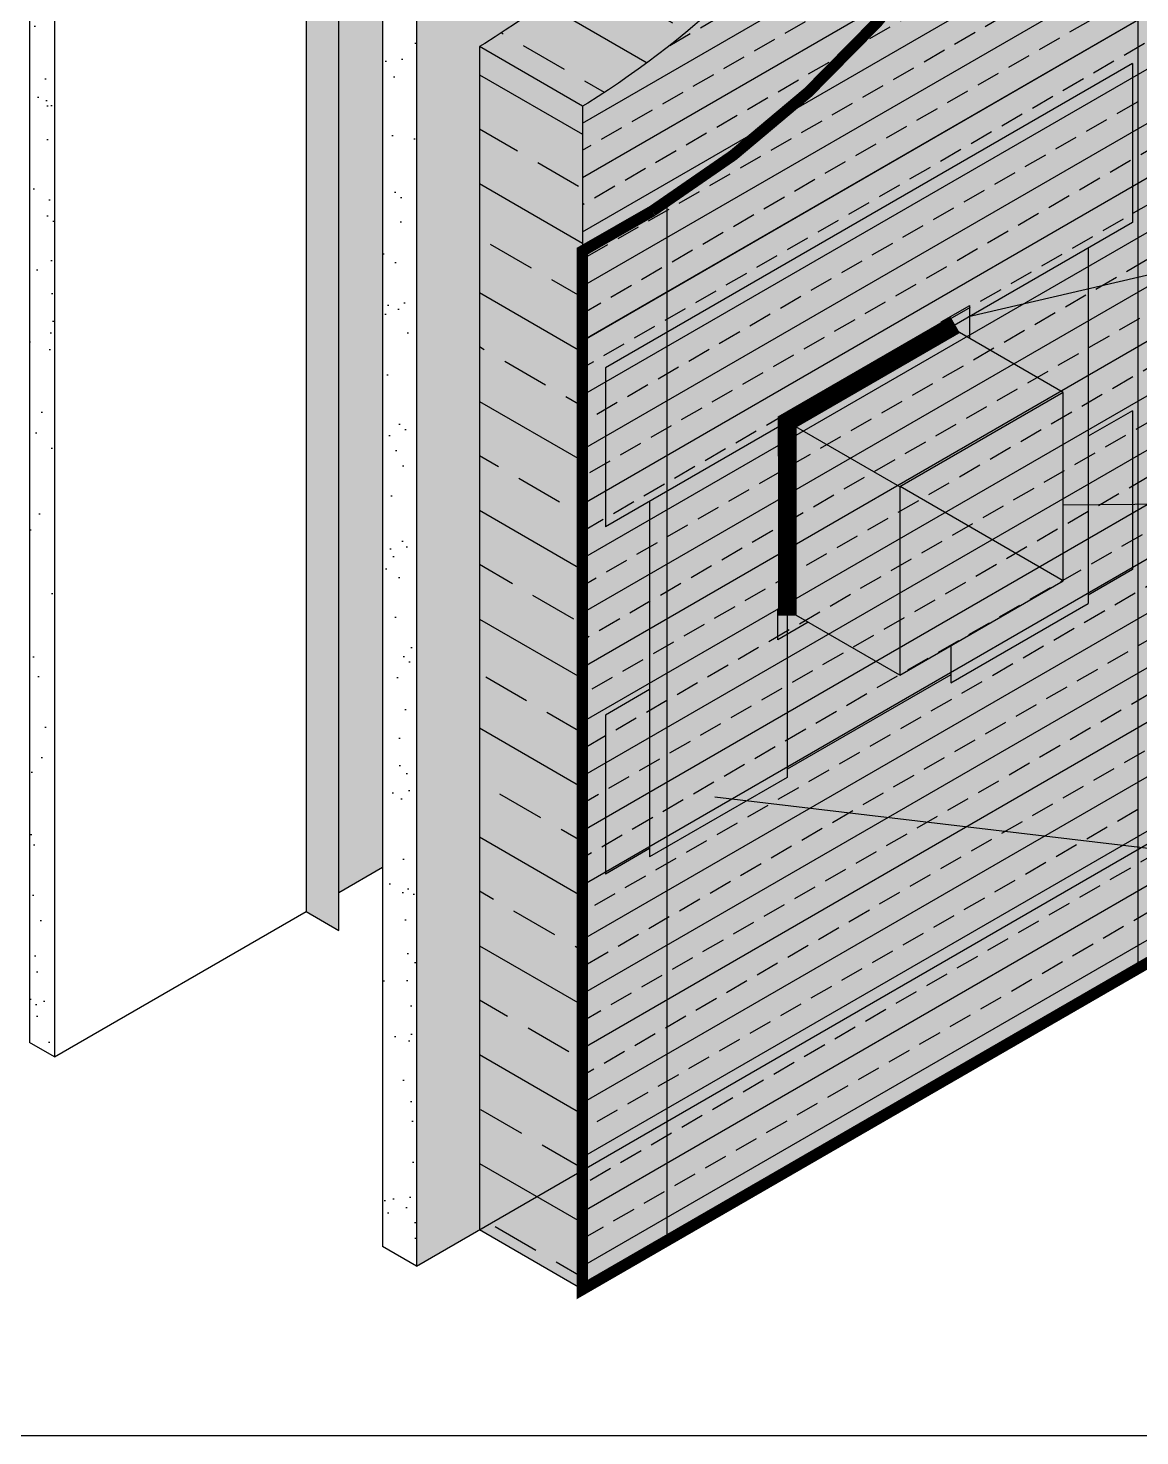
# Model space of a CAD drawing. Extents: x -133.4 to -82.4, y 313.3 to 379.3.
# Drawn here: x -122.65 to -113.8, y 349.1 to 360.3 of the extents above; entities that cross this region are included whole.
import ezdxf

# ---------------------------------------------------------------- set-up
doc = ezdxf.new("R2010")
doc.units = 0
doc.header["$LTSCALE"] = 1.5
doc.header["$MEASUREMENT"] = 0
doc.linetypes.add('DASHED', pattern=[0.75, 0.5, -0.25])
for name, color, linetype in [('8x11 layout', 7, 'CONTINUOUS'), ('CLADDING', 250, 'CONTINUOUS'), ('SEALANT', 250, 'CONTINUOUS'), ('StraightFlash', 252, 'CONTINUOUS'), ('STRUCTURE', 250, 'CONTINUOUS'), ('structure_shading', 9, 'CONTINUOUS'), ('TEXT', 7, 'CONTINUOUS'), ('tyvek tape', 130, 'CONTINUOUS')]:
    doc.layers.add(name, color=color, linetype=linetype)
doc.layers.add('EXTERIOR INSULATION', color=7, linetype='CONTINUOUS', true_color=0xcdd69f)
doc.layers.add('Tyvek CommercialWrap', color=7, linetype='DASHED', true_color=0x00538e)
doc.layers.add('Metal Stud', color=250, linetype='CONTINUOUS', lineweight=18)
doc.styles.add('DETAILS', font='sanss___.ttf', dxfattribs={"height": 1})
doc.dimstyles.new('TYVEKDETAILS', dxfattribs={"dimscale": 6, "dimtxt": 1.5, "dimasz": 0.1, "dimexe": 0.75, "dimexo": 0.75, "dimgap": 0.75, "dimtad": 0, "dimtih": 1, "dimtoh": 1, "dimdec": 4, "dimzin": 0, "dimdsep": 46, "dimlunit": 4, "dimtxsty": 'DETAILS', "dimcen": 0.0625, "dimadec": 0, "dimazin": 0, "dimtfac": 1, "dimtdec": 4, "dimtofl": 0, "dimtmove": 0, "dimatfit": 3, "dimfxl": 1, "dimfrac": 2, "dimtolj": 1, "dimtzin": 0, "dimarcsym": 0})
pattern_1 = [(37.5, (79.94024, -57.05706), (-0.0157483, 0.481706), [0, -0.38, 0, -0.425, 0, -0.40625]), (7.5, (79.94024, -57.05706), (0.442444, 0.7055365), [0, -0.205, 0, -0.3425, 0, -0.13125]), (327.5, (79.63274, -57.05706), (0.7785355, 0.0014148), [0, -0.125, 0, -0.45, 0, -0.5875]), (317.5, (79.63274, -57.05706), (0.7515317, 0.219419), [0, -0.0625, 0, -0.295, 0, -0.3375])]

# ---------------------------------------------------------------- blocks, each defined once
blk = doc.blocks.new('SS-DGG 3')
at = {"layer": 'STRUCTURE', "true_color": 0xffff42}
blk.add_hatch(color=51, dxfattribs=at).paths.add_polyline_path([(0, 0), (-7.113, -4.106, 0.022567), (-8.316, -5.623, 0.06032), (-8.786, -6.466, 0.04506), (-9.116, -7.541, 0.020731), (-9.362, -9.008, -0.044799), (-9.559, -9.916, -0.020914), (-9.755, -10.462, -0.055655), (-10.084, -11.066, -0.016125), (-10.698, -11.887, -0.033704), (-11.206, -12.441), (-12.231, -13.419), (-12.722, -13.687), (-12.722, -23.682), (0, -16.337)])
at = {"layer": 'STRUCTURE', "linetype": 'Continuous'}
h = blk.add_hatch(dxfattribs=at)
h.set_pattern_fill('AR-SAND', color=256, scale=0.25, style=0)
h.set_pattern_definition(pattern_1)
h.paths.add_polyline_path([(-15.604, -5.681), (-15.802, -5.565), (-15.802, -21.903), (-15.604, -22.018)])
h = blk.add_hatch(dxfattribs=at)
h.set_pattern_fill('AR-SAND', color=256, scale=0.25, style=0)
h.set_pattern_definition(pattern_1)
h.paths.add_polyline_path([(-12.722, -13.687), (-12.992, -13.53), (-12.992, -23.526), (-12.722, -23.682)])
at = {"layer": 'structure_shading', "linetype": 'Continuous'}
h = blk.add_hatch(color=256, dxfattribs=at)
h.paths.add_polyline_path([(-10.876, -7.643), (-11.743, -8.143), (-11.743, -12.539), (-11.476, -12.285, 0.033704), (-10.969, -11.731, 0.002339), (-10.876, -11.614)])
h.paths.add_polyline_path([(-11.743, -8.143), (-12.002, -7.993), (-12.002, -12.786), (-11.743, -12.539)], flags=17)
h.paths.add_polyline_path([(-12.002, -7.993), (-11.743, -8.143), (-10.876, -7.643), (-12.726, -6.575), (-12.735, -6.583), (-12.735, -13.39), (-12.501, -13.262), (-12.002, -12.786)])
h.paths.add_polyline_path([(-12.735, -6.57), (-13.601, -7.07), (-13.341, -7.22), (-13.341, -20.712), (-12.992, -20.51), (-12.992, -13.53), (-12.735, -13.39)])
h.paths.add_polyline_path([(-13.341, -7.22), (-13.601, -7.07), (-13.601, -20.862), (-13.341, -21.012)])
at = {"layer": 'CLADDING', "linetype": 'Continuous'}
blk.add_line((-12.992, -20.51), (-13.341, -20.712), dxfattribs=at)
at = {"layer": 'STRUCTURE'}
for p, q in [((-15.802, -5.565), (-15.802, -21.903)), ((-15.604, -5.681), (-15.604, -22.018)), ((-12.992, -13.53), (-12.992, -23.526)), ((-12.722, -13.687), (-12.722, -23.682)), ((-15.604, -22.018), (-13.601, -20.862)), ((-13.601, -20.862), (-13.341, -21.012)), ((-12.722, -23.682), (-12.992, -23.526))]:
    blk.add_line(p, q, dxfattribs=at)
at = {"layer": 'STRUCTURE', "linetype": 'Continuous'}
for p, q in [((-13.601, -7.07), (-13.601, -20.862)), ((-13.341, -21.012), (-13.341, -7.22)), ((-15.604, -22.018), (-15.802, -21.903))]:
    blk.add_line(p, q, dxfattribs=at)
at = {"layer": 'STRUCTURE'}
blk.add_lwpolyline([(-12.722, -23.682), (0, -16.337)], dxfattribs=at)

msp = doc.modelspace()

# ---------------------------------------------------------------- hatches: boundary and pattern name
at = {"layer": 'EXTERIOR INSULATION', "linetype": 'Continuous'}
h = msp.add_hatch(color=256, dxfattribs=at)
h.paths.add_polyline_path([(-118.194, 359.706), (-118.238, 359.681), (-118.238, 350.269), (-106.016, 357.325), (-106.016, 373.085), (-106.468, 372.824, 0.000666), (-112.829, 369.152, 0.196717), (-114.879, 364.613, -0.211527)])
h.paths.add_polyline_path([(-119.014, 360.18), (-119.058, 360.155), (-118.238, 359.681), (-118.194, 359.706, 0.211527), (-114.879, 364.613, -0.196717), (-112.829, 369.152, -0.000666), (-106.468, 372.824), (-106.016, 373.085), (-106.837, 373.558), (-107.288, 373.298, 0.000666), (-113.649, 369.625, 0.196717), (-115.699, 365.086, -0.211527)])
h.paths.add_polyline_path([(-118.238, 359.681), (-119.058, 360.155), (-119.058, 350.742), (-118.238, 350.269)])
h = msp.add_hatch(dxfattribs=at)
h.set_pattern_fill('ANSI33', color=250, scale=3, angle=105, style=0)
h.set_pattern_definition([(150, (-972.56595, -525.1429), (-0.375, -0.64951905), []), (150, (-972.7032, -524.6306), (-0.375, -0.64951905), [0.375, -0.1875])])
h.paths.add_polyline_path([(-106.468, 372.824), (-106.016, 373.085), (-106.837, 373.558), (-107.288, 373.298, 0.000666), (-113.649, 369.625, 0.196717), (-115.699, 365.086, -0.211527), (-119.014, 360.18), (-119.058, 360.155), (-118.238, 359.681), (-118.194, 359.706, 0.211527), (-114.879, 364.613, -0.196717), (-112.829, 369.152, -0.000666)])
h.paths.add_polyline_path([(-118.238, 359.681), (-119.058, 360.155), (-119.058, 350.742), (-118.238, 350.269)])
h = msp.add_hatch(dxfattribs=at)
h.set_pattern_fill('ANSI33', color=250, scale=1.5, angle=345, style=0)
h.set_pattern_definition([(30, (-972.56595, -525.1429), (-0.1875, 0.32475953), []), (30, (-972.30982, -525.2115), (-0.1875, 0.32475953), [0.1875, -0.09375])])
h.paths.add_polyline_path([(-114.879, 364.613, -0.196717), (-112.829, 369.152, -0.000666), (-106.468, 372.824), (-106.016, 373.085), (-106.016, 357.325), (-118.238, 350.269), (-118.238, 359.681), (-118.194, 359.706, 0.211527)])
at = {"layer": 'SEALANT', "linetype": 'Continuous'}
for points in [[(-115.155, 357.834), (-115.155, 358.096), (-115.383, 357.965)], [(-116.441, 355.576), (-116.608, 355.673), (-116.683, 355.673), (-116.683, 355.436)]]:
    msp.add_hatch(color=256, dxfattribs=at).paths.add_polyline_path(points)
at = {"layer": 'STRUCTURE'}
h = msp.add_hatch(color=9, dxfattribs=at)
h.paths.add_polyline_path([(-116.608, 357.17), (-116.608, 355.673), (-115.712, 355.156), (-115.712, 356.653)])
h.paths.add_polyline_path([(-115.307, 357.921), (-116.608, 357.17), (-115.712, 356.653), (-114.411, 357.404)])
for color, points in [(252, [(-114.411, 357.404), (-115.708, 356.655), (-114.411, 355.906)]), (253, [(-115.708, 356.655), (-115.712, 356.653), (-115.712, 355.156), (-114.411, 355.906)])]:
    msp.add_hatch(color=color, dxfattribs=at).paths.add_polyline_path(points)
at = {"layer": 'Tyvek CommercialWrap', "true_color": 0xffffff}
msp.add_hatch(color=7, dxfattribs=at).paths.add_polyline_path([(-106.016, 371.93, 0.00065), (-112.222, 368.347, 0.150121), (-113.776, 365.466, -0.245004), (-117.68, 358.848), (-118.238, 358.529), (-118.238, 350.269), (-106.016, 357.325)])
at = {"layer": 'Tyvek CommercialWrap', "linetype": 'Continuous', "true_color": 0x00538e}
h = msp.add_hatch(dxfattribs=at)
h.set_pattern_fill('ANSI31', color=154, scale=30, angle=165, style=0)
h.set_pattern_definition([(210, (-972.566, -525.143), (1.875, -3.247595), [])])
h.paths.add_polyline_path([(-106.016, 371.93, 0.00065), (-112.222, 368.347, 0.194543), (-113.882, 364.511, -0.214565), (-117.68, 358.848), (-118.238, 358.529), (-118.238, 350.269), (-106.016, 357.325)])
h = msp.add_hatch(dxfattribs=at)
h.set_pattern_fill('ANSI31', color=154, scale=30, angle=225, style=0)
h.set_pattern_definition([(270, (-972.566, -525.143), (3.75, -9e-16), [])])
h.paths.add_polyline_path([(-106.016, 371.93, 0.00065), (-112.222, 368.347, 0.194543), (-113.882, 364.511, -0.214565), (-117.68, 358.848), (-118.238, 358.529), (-118.238, 350.269), (-106.016, 357.325)])
at = {"layer": 'tyvek tape', "linetype": 'Continuous'}
h = msp.add_hatch(color=256, dxfattribs=at)
h.paths.add_polyline_path([(-113.86, 360.021), (-113.86, 358.757), (-118.055, 356.335), (-118.055, 357.599)])
edge = h.paths.add_edge_path()
edge.add_line((-117.703, 356.538), (-117.703, 353.71))
edge.add_line((-116.608, 357.17), (-116.608, 354.342))
edge.add_line((-116.608, 354.342), (-117.703, 353.71))
for points in [[(-114.212, 358.553), (-115.307, 357.921), (-114.411, 357.404), (-114.411, 355.906), (-115.307, 355.389), (-115.307, 355.093), (-114.212, 355.725)], [(-113.86, 357.259), (-114.212, 357.056), (-114.212, 355.791), (-113.86, 355.995)], [(-116.608, 357.17), (-117.703, 356.538), (-117.703, 353.71), (-116.608, 354.342)], [(-115.307, 355.159), (-115.307, 355.389), (-115.712, 355.156), (-116.608, 355.673), (-116.608, 354.408)], [(-117.703, 355.041), (-118.055, 354.837), (-118.055, 353.573), (-117.703, 353.776)]]:
    msp.add_hatch(color=256, dxfattribs=at).paths.add_polyline_path(points)

# ---------------------------------------------------------------- linework, layer by layer
at = {"layer": '8x11 layout', "color": 7}
msp.add_line((-83.902, 349.104), (-131.902, 349.104), dxfattribs=at)
at = {"layer": 'EXTERIOR INSULATION', "color": 7, "linetype": 'Continuous', "flags": 128}
msp.add_lwpolyline([(-106.837, 373.558), (-107.288, 373.298, 0.000666), (-113.649, 369.625, 0.196717), (-115.699, 365.086, -0.211527), (-119.014, 360.18), (-119.058, 360.155), (-119.058, 350.742)], format="xyb", dxfattribs=at)
msp.add_lwpolyline([(-106.016, 357.325), (-106.016, 373.085), (-106.468, 372.824, 0.000666), (-112.829, 369.152, 0.196717), (-114.879, 364.613, -0.211527), (-118.194, 359.706), (-118.238, 359.681), (-118.238, 350.269)], format="xyb", close=True, dxfattribs=at)
at = {"layer": 'EXTERIOR INSULATION', "color": 250, "linetype": 'Continuous', "flags": 128}
for points in [[(-118.238, 359.681), (-119.058, 360.155)], [(-118.238, 350.269), (-119.058, 350.742)]]:
    msp.add_lwpolyline(points, dxfattribs=at)
at = {"layer": 'SEALANT', "linetype": 'Continuous', "const_width": 0.15}
msp.add_lwpolyline([(-116.607, 355.629), (-116.608, 357.17), (-115.271, 357.942)], dxfattribs=at)
at = {"layer": 'StraightFlash', "linetype": 'Continuous'}
for p, q in [((-115.383, 357.965), (-115.155, 358.096)), ((-115.155, 357.834), (-115.155, 358.096)), ((-115.155, 357.834), (-115.383, 357.965)), ((-116.608, 355.673), (-116.683, 355.673)), ((-116.683, 355.436), (-116.683, 355.673)), ((-116.441, 355.576), (-116.608, 355.673)), ((-116.441, 355.576), (-116.683, 355.436))]:
    msp.add_line(p, q, dxfattribs=at)
at = {"layer": 'STRUCTURE', "linetype": 'Continuous'}
for p, q in [((-113.86, 360.021), (-118.055, 357.599)), ((-113.86, 360.021), (-113.86, 358.757)), ((-113.86, 358.757), (-118.055, 356.335)), ((-114.212, 358.553), (-114.212, 355.725)), ((-114.411, 357.404), (-115.307, 357.921)), ((-118.055, 357.599), (-118.055, 356.335)), ((-114.411, 357.404), (-115.712, 356.653)), ((-114.411, 355.906), (-114.411, 357.404)), ((-113.86, 357.259), (-114.212, 357.056)), ((-113.86, 357.259), (-113.86, 355.995)), ((-116.608, 357.17), (-116.608, 354.342)), ((-115.712, 356.653), (-116.608, 357.17)), ((-115.712, 356.653), (-115.712, 355.156)), ((-114.411, 355.906), (-115.708, 356.655)), ((-117.703, 356.538), (-117.703, 353.71)), ((-113.86, 355.995), (-114.212, 355.791)), ((-115.712, 355.156), (-114.411, 355.906)), ((-115.712, 355.156), (-116.608, 355.673)), ((-115.307, 355.093), (-114.212, 355.725)), ((-115.307, 355.389), (-115.307, 355.093)), ((-115.307, 355.159), (-116.608, 354.408)), ((-117.703, 355.041), (-118.055, 354.837)), ((-117.703, 355.041), (-118.055, 354.837)), ((-118.055, 354.837), (-118.055, 353.573)), ((-118.055, 354.837), (-118.055, 353.573)), ((-116.608, 354.342), (-117.703, 353.71)), ((-117.703, 353.776), (-118.055, 353.573)), ((-117.703, 353.776), (-118.055, 353.573))]:
    msp.add_line(p, q, dxfattribs=at)
at = {"layer": 'Tyvek CommercialWrap', "const_width": 0.09, "flags": 128}
msp.add_lwpolyline([(-106.016, 371.93, 0.00065), (-112.222, 368.347, 0.194543), (-113.882, 364.511, -0.214565), (-117.68, 358.848), (-118.238, 358.529), (-118.238, 350.269), (-106.016, 357.325)], format="xyb", close=True, dxfattribs=at)

# ---------------------------------------------------------------- block references
at = {"layer": 'Metal Stud', "color": 1}
msp.add_blockref('SS-DGG 3', (-106.837, 374.136), dxfattribs=at)

# ---------------------------------------------------------------- leaders
at = {"layer": 'TEXT'}
for points in [[(-115.166, 358.007), (-102.517, 360.958), (-101.45, 360.957)], [(-114.414, 356.511), (-102.517, 356.618), (-101.45, 356.618)], [(-117.184, 354.188), (-102.517, 352.449), (-101.45, 352.449)]]:
    msp.add_leader(points, dimstyle='TYVEKDETAILS', override={"dimfxl": 3}, dxfattribs=at)

doc.saveas('drawing.dxf')
